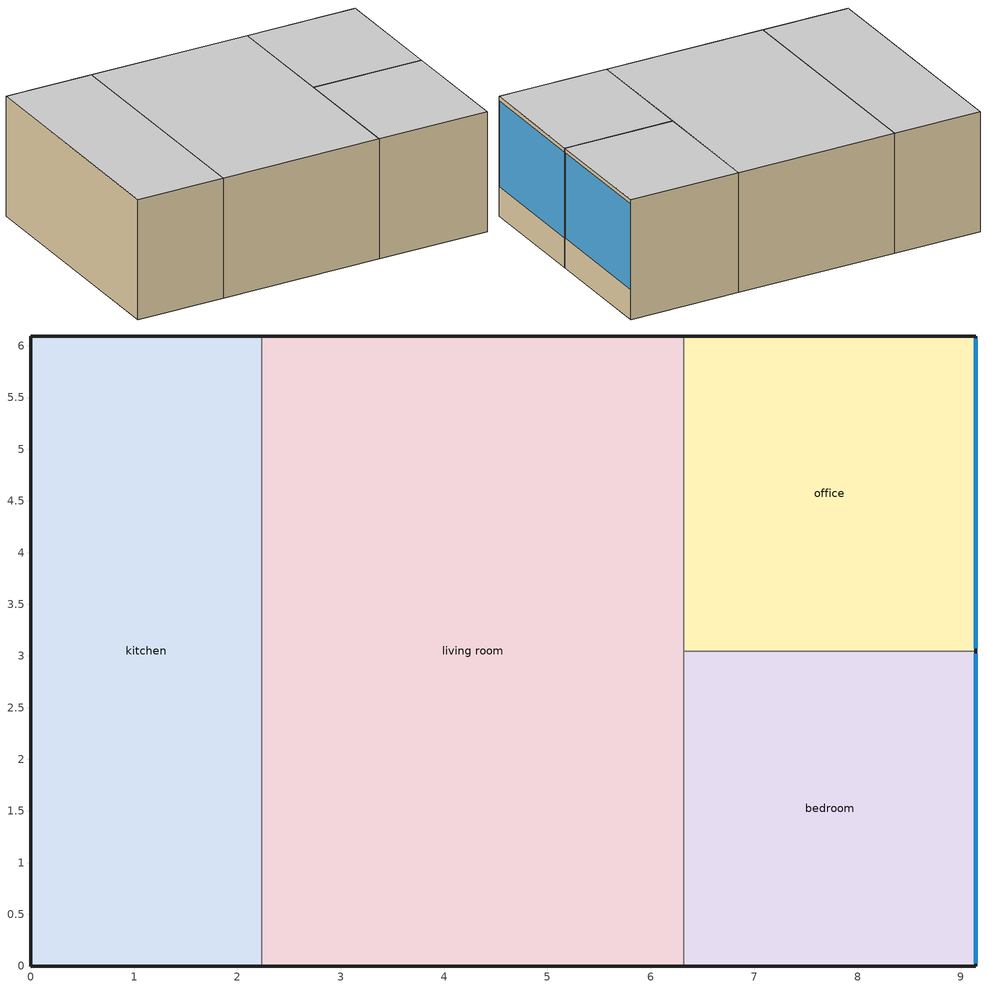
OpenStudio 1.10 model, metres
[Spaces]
kitchen
 floor ground: 2.24,6.1 2.24,0 0,0 0,6.1 z0
 wall outside: 2.24,6.1 0,6.1 0,0 2.24,0 z0:3.05
 wall to living room: 2.24,0 2.24,6.1 z0:3.05
 ceiling inside: 2.24,0 2.24,6.1 0,6.1 0,0 z3.05
living room
 floor ground: 6.32,6.1 6.32,0 2.24,0 2.24,6.1 z0
 wall outside: 2.24,0 6.32,0 / 6.32,6.1 2.24,6.1 z0:3.05
 wall to office: 6.32,3.05 6.32,6.1 z0:3.05
 wall to bedroom: 6.32,0 6.32,3.05 z0:3.05
 ceiling inside: 6.32,0 6.32,6.1 2.24,6.1 2.24,0 z3.05
bedroom
 floor ground: 9.14,3.05 9.14,0 6.32,0 6.32,3.05 z0
 wall outside: 6.32,0 9.14,0 9.14,3.05 z0:3.05
 wall to office: 9.14,3.05 6.32,3.05 z0:3.05
 window: 9.14,0.03 9.14,3.02 z0.76:2.93
 ceiling inside: 9.14,0 9.14,3.05 6.32,3.05 6.32,0 z3.05
office
 floor ground: 9.14,6.1 9.14,3.05 6.32,3.05 6.32,6.1 z0
 wall outside: 9.14,3.05 9.14,6.1 6.32,6.1 z0:3.05
 window: 9.14,3.07 9.14,6.07 z0.76:2.93
 ceiling inside: 9.14,3.05 9.14,6.1 6.32,6.1 6.32,3.05 z3.05
[ClimateZones]
Climate Zone Institution Name 1=ASHRAE; Climate Zone Document Name 1=ANSI/ASHRAE Standard 169; Climate Zone Document Year 1=2006; Climate Zone Institution Name 2=CEC; Climate Zone Document Name 2=California Climate Zone Descriptions; Climate Zone Document Year 2=1995
[Building]
Building 1: Space Type=Bedroom 7; Default Construction Set=189.1-2009 - CZ5 - LrgHotel
[Site]
LOS_ANGELES: Latitude {deg}=33.93; Longitude {deg}=-118.4; Time Zone {hr}=-8; Elevation {m}=32
[SizingPeriod:DesignDay] Barometric Pressure {Pa}=100941; Sky Clearness=0; Rain Indicator=0; Snow Indicator=0; Day of Month=21; Daylight Saving Time Indicator=0; Dry-Bulb Temperature Range Modifier Type=DefaultMultipliers
Name | Maximum Dry-Bulb Temperature {C} | Daily Dry-Bulb Temperature Range {deltaC} | Humidity Indicating Conditions at Maximum Dry-Bulb {BasedOnField A3} | Wind Speed {m/s} | Wind Direction {deg} | Month | Day Type | Humidity Indicating Type | Solar Model Indicator | ASHRAE Taub | ASHRAE Taud
LOS_ANGELES Ann Clg .4% Condns Enth=>MDB | 25.7 | 6 | 61900 | 4.1 | 250 | 8 | SummerDesignDay | Enthalpy | ASHRAETau | 0.44 | 2.108
LOS_ANGELES Ann Hum_n 99.6% Condns DP=>MCDB | 15.2 | 0 | -10.6 | 2.4 | 90 | 1 | WinterDesignDay | Dewpoint | ASHRAEClearSky
LOS_ANGELES Ann Clg .4% Condns WB=>MDB | 25.6 | 6 | 21.2 | 4.1 | 250 | 8 | SummerDesignDay | Wetbulb | ASHRAETau | 0.44 | 2.108
LOS_ANGELES Ann Clg .4% Condns DP=>MDB | 23.3 | 6 | 19.7 | 4.1 | 250 | 8 | SummerDesignDay | Dewpoint | ASHRAETau | 0.44 | 2.108
LOS_ANGELES Ann Htg 99.6% Condns DB | 6.9 | 0 | 6.9 | 2.4 | 90 | 1 | WinterDesignDay | Wetbulb | ASHRAEClearSky
LOS_ANGELES Ann Clg .4% Condns DB=>MWB | 28.7 | 6 | 17.9 | 4.1 | 250 | 8 | SummerDesignDay | Wetbulb | ASHRAETau | 0.44 | 2.108
LOS_ANGELES Ann Htg Wind 99.6% Condns WS=>MCDB | 13.6 | 0 | 13.6 | 10.9 | 90 | 1 | WinterDesignDay | Wetbulb | ASHRAEClearSky
[DefaultConstructionSet]
189.1-2009 - CZ5 - LrgHotel: Default Exterior Surface Constructions=Default Surface Constructions 1; Default Interior Surface Constructions=Default Surface Constructions 2; Default Ground Contact Surface Constructions=Default Surface Constructions 3; Default Exterior SubSurface Constructions=Default Sub Surface Constructions 1; Default Interior SubSurface Constructions=Default Sub Surface Constructions 2; Interior Partition Construction=Interior Partition
[DefaultSurfaceConstructions]
Name | Floor Construction | Wall Construction | Roof Ceiling Construction
Default Surface Constructions 1 | ExtSlabCarpet 4in ClimateZone 1-8 | ASHRAE 189.1-2009 ExtWall Mass ClimateZone alt-res 5 | ASHRAE 189.1-2009 ExtRoof IEAD ClimateZone 2-5
Default Surface Constructions 2 | Interior Floor | Interior Wall | Interior Ceiling
Default Surface Constructions 3 | ExtSlabCarpet 4in ClimateZone 1-8 | ExtSlabCarpet 4in ClimateZone 1-8 | ExtSlabCarpet 4in ClimateZone 1-8
[Construction]
ExtSlabCarpet 4in ClimateZone 1-8: MAT-CC05 4 HW CONCRETE, CP02 CARPET PAD
ASHRAE 189.1-2009 ExtWall Mass ClimateZone alt-res 5: 1IN Stucco, 8IN Concrete HW, Wall Insulation [42], 1/2IN Gypsum
ASHRAE 189.1-2009 ExtRoof IEAD ClimateZone 2-5: Roof Membrane, Roof Insulation [21], Metal Decking
Interior Floor: F16 Acoustic tile, F05 Ceiling air space resistance, M11 100mm lightweight concrete
Interior Wall: G01a 19mm gypsum board, F04 Wall air space resistance, G01a 19mm gypsum board
Interior Ceiling: M11 100mm lightweight concrete, F05 Ceiling air space resistance, F16 Acoustic tile
ASHRAE 189.1-2009 ExtWindow ClimateZone alt-res 4-5: Theoretical Glass [216]
Exterior Door: F08 Metal surface, I01 25mm insulation board
Interior Window: Clear 3mm
Interior Door; Interior Partition: G05 25mm wood
[Material] Thermal Absorptance=0.9
Name | Roughness | Thickness {m} | Conductivity {W/m-K} | Density {kg/m3} | Specific Heat {J/kg-K} | Solar Absorptance | Visible Absorptance
MAT-CC05 4 HW CONCRETE | Rough | 0.1016 | 1.311 | 2240 | 836.8 | 0.85 | 0.85
1IN Stucco | Smooth | 0.0253 | 0.6918 | 1858 | 837 | 0.92 | 0.92
8IN Concrete HW | MediumRough | 0.2033 | 1.7296 | 2243 | 837 | 0.65 | 0.65
Wall Insulation [42] | MediumRough | 0.0914 | 0.0432 | 91 | 837 | 0.5 | 0.5
1/2IN Gypsum | Smooth | 0.0127 | 0.16 | 784.9 | 830 | 0.4 | 0.4
Roof Membrane | VeryRough | 0.0095 | 0.16 | 1121.29 | 1460 | 0.7 | 0.7
Roof Insulation [21] | MediumRough | 0.2105 | 0.049 | 265 | 836.8 | 0.7 | 0.7
Metal Decking | MediumSmooth | 0.0015 | 45.006 | 7680 | 418.4 | 0.6 | 0.6
F16 Acoustic tile | MediumSmooth | 0.0191 | 0.06 | 368 | 590 | 0.3 | 0.3
M11 100mm lightweight concrete | MediumRough | 0.1016 | 0.53 | 1280 | 840 | 0.5 | 0.5
G01a 19mm gypsum board | MediumSmooth | 0.019 | 0.16 | 800 | 1090 | 0.4 | 0.4
F08 Metal surface | Smooth | 0.0008 | 45.28 | 7824 | 500 | 0.7 | 0.7
I01 25mm insulation board | MediumRough | 0.0254 | 0.03 | 43 | 1210 | 0.6 | 0.6
G05 25mm wood | MediumSmooth | 0.0254 | 0.15 | 608 | 1630 | 0.5 | 0.5
[Material:NoMass]
CP02 CARPET PAD: Roughness=Smooth; Thermal Resistance {m2-K/W}=0.1; Thermal Absorptance=0.9; Solar Absorptance=0.8; Visible Absorptance=0.8
[Material:AirGap]
Name | Thermal Resistance {m2-K/W}
F05 Ceiling air space resistance | 0.18
F04 Wall air space resistance | 0.15
[DefaultSubSurfaceConstructions]
Name | Fixed Window Construction | Operable Window Construction | Door Construction | Tubular Daylight Dome Construction | Tubular Daylight Diffuser Construction
Default Sub Surface Constructions 1 | ASHRAE 189.1-2009 ExtWindow ClimateZone alt-res 4-5 | ASHRAE 189.1-2009 ExtWindow ClimateZone alt-res 4-5 | Exterior Door | Interior Window | Interior Window
Default Sub Surface Constructions 2 | Interior Window | Interior Window | Interior Door
[WindowMaterial:Glazing] Optical Data Type=SpectralAverage; Thickness {m}=0.003; Back Side Solar Reflectance at Normal Incidence=0; Back Side Visible Reflectance at Normal Incidence=0; Infrared Transmittance at Normal Incidence=0; Dirt Correction Factor for Solar and Visible Transmittance=1; Solar Diffusing=No
Name | Solar Transmittance at Normal Incidence | Front Side Solar Reflectance at Normal Incidence | Visible Transmittance at Normal Incidence | Front Side Visible Reflectance at Normal Incidence | Front Side Infrared Hemispherical Emissivity | Back Side Infrared Hemispherical Emissivity | Conductivity {W/m-K}
Theoretical Glass [216] | 0.3801 | 0.5699 | 0.5079 | 0.4421 | 0.9 | 0.9 | 0.0133
Clear 3mm | 0.837 | 0.075 | 0.898 | 0.081 | 0.84 | 0.84 | 0.9
[SpaceType] Default Construction Set=189.1-2009 - CZ5 - LrgHotel; Standards Building Type=LargeHotel
Name | Default Schedule Set | Design Specification Outdoor Air Object | Standards Space Type
Office 1 | Office | Office | Office
Bedroom 7 | Bedroom | Bedroom | Bedroom
Kitchen 1 | Kitchen | Kitchen | Kitchen
Living room 1 | Living room | Living room | Living room
[DefaultScheduleSet] Infiltration Schedule=LargeHotel Infil Quarter On
Name | Number of People Schedule | People Activity Level Schedule | Lighting Schedule | Electric Equipment Schedule
Office | Office Occ | Office Activity | Office Light | Office macbook pro
Bedroom | BedRoom Occ | Bedroom Activity | Bedroom Light | BedRoom plug-in lamp
Kitchen | Kitchen Occ | Kitchen Activity | Kitchen Light | Kitchen coffee maker
Living room | Living room Occ | Living room activity | Living room Light | Living room LED TV
[Lights:Definition] Design Level Calculation Method=Watts/Area; Watts per Space Floor Area {W/m2}=2.99237
Office 5; Bedroom 5; Kitchen 6; Living room 5
[Lights]
Name | Lights Definition | Space or SpaceType
Office 2 | Office 5 | Office 1
Bedroom 2 | Bedroom 5 | Bedroom 7
Kitchen 2 | Kitchen 6 | Kitchen 1
Living room 2 | Living room 5 | Living room 1
[DesignSpecification:OutdoorAir] Outdoor Air Method=Sum
Name | Outdoor Air Flow per Person {m3/s-person} | Outdoor Air Flow per Floor Area {m3/s-m2}
Office | 0.00943895
Bedroom; Kitchen | 0.00707921
Living room |  | 0.000254
[People:Definition] Number of People Calculation Method=People/Area; People per Space Floor Area {person/m2}=0.0355209; Fraction Radiant=0.3
Living room; Bedroom; Kitchen; Office
[ThermostatSetpoint:DualSetpoint]
Thermostat Setpoint Dual Setpoint 1; Thermostat Setpoint Dual Setpoint 2; Thermostat Setpoint Dual Setpoint 3; Thermostat Setpoint Dual Setpoint 4
[People]
Name | People Definition | Space or SpaceType
Bedroom | Bedroom | Bedroom 7
Kitchen | Kitchen | Kitchen 1
Living room | Living room | Living room 1
Office | Office | Office 1
[ElectricEquipment:Definition] Design Level Calculation Method=EquipmentLevel
Name | Design Level {W}
Living room Game console | 140
Office desktop computer | 80
Office laptop | 13
Office speaker (whenever computer used) | 3.95
Office laser MFD | 445
Office chargers left plugged | 1.28
Living room LED TV | 154
Living room Sound bar (whenever TV used) | 60
Living room Blue-Ray DVD | 4.78
Bedroom plug-in lamps | 9.97
Bedroom Wi-Fi router | 6.16
Kitchen Coffee maker | 784.25
Kitchen Rice cooker | 262
Kitchen Thermo-pot | 644.8
Living room STB | 3
[BuildingStory]
Building Story 1: Nominal Z Coordinate {m}=0; Nominal Floor to Floor Height {m}=3.048
[Space] Default Construction Set=189.1-2009 - CZ5 - LrgHotel; Building Story=Building Story 1; Part of Total Floor Area=Yes
Name | Space Type | Default Schedule Set | Thermal Zone
kitchen | Kitchen 1 | Kitchen | Thermal Zone 4
living room | Living room 1 | Living room | Thermal Zone 3
bedroom |  | Bedroom | Thermal Zone 1
office | Office 1 | Office | Thermal Zone 2
[ThermalZone] Use Ideal Air Loads=No
Name | Thermostat
Thermal Zone 1 | Thermostat Setpoint Dual Setpoint 1
Thermal Zone 2 | Thermostat Setpoint Dual Setpoint 2
Thermal Zone 3 | Thermostat Setpoint Dual Setpoint 3
Thermal Zone 4 | Thermostat Setpoint Dual Setpoint 4
[Sizing:Zone] Zone Cooling Design Supply Air Temperature {C}=14; Zone Heating Design Supply Air Temperature {C}=40; Zone Cooling Design Supply Air Humidity Ratio {kg-H2O/kg-air}=0.0085; Zone Heating Design Supply Air Humidity Ratio {kg-H2O/kg-air}=0.008; Zone Heating Sizing Factor=1.25; Zone Cooling Sizing Factor=1.15; Cooling Design Air Flow Method=DesignDay; Heating Design Air Flow Method=DesignDay
Thermal Zone 1; Thermal Zone 2; Thermal Zone 3; Thermal Zone 4
[ElectricEquipment]
Name | Electric Equipment Definition | Space or SpaceType | Schedule
Bedroom plug-in lamps | Bedroom plug-in lamps | Bedroom 7
Bedroom Wi-Fi router | Bedroom Wi-Fi router | Bedroom 7 | Bedroom Wifi
Kitchen Coffee maker | Kitchen Coffee maker | Kitchen 1
Kitchen Rice cooker | Kitchen Rice cooker | Kitchen 1 | kitchen rice cooker
Kitchen Thermo-pot | Kitchen Thermo-pot | Kitchen 1 | Kitchen thermal-pot
Living room DVD | Living room Blue-Ray DVD | Living room 1 | Living room Blue-Ray DVD
Living room LCD TV | Living room LED TV | Living room 1
Living room Sound bar (whenever TV used) | Living room Sound bar (whenever TV used) | Living room 1 | Living room sound bar
Office chargers left plugged | Office chargers left plugged | Office 1 | Office charger
Office desktop computer | Office desktop computer | Office 1 | Office iMac
Office laser MFD | Office laser MFD | Office 1 | Office MID
Office speaker (whenever computer used) | Office speaker (whenever computer used) | Office 1 | Office Speaker
Office labtop | Office laptop | Office 1 | Office macbook pro
Living room Game console1 | Living room Game console | Living room 1 | Living room game console
Living room STB | Living room STB | Living room 1 | Living room Apple tv
[Schedule:Ruleset]
Name | Default Day Schedule | Summer Design Day Schedule | Winter Design Day Schedule
Office Light | LargeHotel Bldg Light Default Schedule | LargeHotel Bldg Light Summer Design Day | LargeHotel Bldg Light Winter Design Day
Office Occ | LargeHotel Bldg Occ Default Schedule | LargeHotel Bldg Occ Summer Design Day | LargeHotel Bldg Occ Winter Design Day
Living room activity | LargeHotel Activity Default Schedule | LargeHotel Activity Summer Design Day | LargeHotel Activity Winter Design Day
LargeHotel Infil Quarter On | LargeHotel Infil Quarter On Default Schedule | LargeHotel Infil Quarter On Summer Design Day | LargeHotel Infil Quarter On Winter Design Day
Office macbook pro | LargeHotel Bldg Equip Default Schedule | LargeHotel Bldg Equip Summer Design Day | LargeHotel Bldg Equip Winter Design Day
BedRoom Occ | LargeHotel GuestRoom Occ Default Schedule | LargeHotel GuestRoom Occ Summer Design Day | LargeHotel GuestRoom Occ Winter Design Day
BedRoom plug-in lamp | LargeHotel GuestRoom Equip Default Schedule | LargeHotel GuestRoom Equip Summer Design Day | LargeHotel GuestRoom Equip Winter Design Day
Kitchen coffee maker | LargeHotel Kitchen Equip Default Schedule | LargeHotel Kitchen Equip Summer Design Day | LargeHotel Kitchen Equip Winter Design Day
Office Activity | Office Activity Default Schedule | Office Activity Summer Design Day | Office Activity Winter Design Day
Living room LED TV | Large Office Bldg Equip Default Schedule | Large Office Bldg Equip Summer Design Day | Large Office Bldg Equip Winter Design Day
Bedroom Light | Large Office Bldg Light Default Schedule | Large Office Bldg Light Summer Design Day | Large Office Bldg Light Winter Design Day
Bedroom Activity | Large Office Activity Default Schedule | Large Office Activity Summer Design Day | Large Office Activity Winter Design Day
Kitchen Activity | Large Office Activity Default Schedule 1 | Large Office Activity Summer Design Day 1 | Large Office Activity Winter Design Day 1
Kitchen Light | Large Office Bldg Light Default Schedule 1 | Large Office Bldg Light Summer Design Day 1 | Large Office Bldg Light Winter Design Day 1
Living room Light | Large Office Bldg Light Default Schedule 2 | Large Office Bldg Light Summer Design Day 2 | Large Office Bldg Light Winter Design Day 2
Living room Occ | Large Office Bldg Occ Default Schedule | Large Office Bldg Occ Summer Design Day | Large Office Bldg Occ Winter Design Day
Kitchen Occ | Large Office Bldg Occ Default Schedule 1 | Large Office Bldg Occ Summer Design Day 1 | Large Office Bldg Occ Winter Design Day 1
Bedroom Wifi | Schedule Day 1
kitchen rice cooker | Schedule Day 2
Kitchen thermal-pot | Schedule Day 3
Living room sound bar | Schedule Day 4
Living room Blue-Ray DVD | Schedule Day 5
Living room game console | Schedule Day 6
Living room Apple tv | Schedule Day 7
Office MID | Schedule Day 9
Office charger | Schedule Day 10
Office Speaker | Schedule Day 11
Office iMac | Schedule Day 12
[Schedule:Day]
LargeHotel Bldg Light Default Schedule: 1, 0, 0, 2, 0, 0, 5, 0, 0, 6, 0, 0, 7, 0, 0, 8, 0, 0, 10, 0, 0, 18, 0, 0, 19, 0, 0, 20, 0, 0, 21, 0, 0, 22, 0, 0, 23, 0, 0, 24, 0, 0
LargeHotel Bldg Light Summer Design Day; LargeHotel Bldg Occ Summer Design Day; LargeHotel Bldg Equip Summer Design Day; LargeHotel GuestRoom Occ Summer Design Day; LargeHotel GuestRoom Equip Summer Design Day; Large Office Bldg Equip Summer Design Day; Large Office Bldg Light Summer Design Day; Large Office Bldg Light Summer Design Day 1; Large Office Bldg Light Summer Design Day 2; Schedule Day 10: 24, 0, 1
LargeHotel Bldg Light Winter Design Day; LargeHotel Bldg Occ Winter Design Day; LargeHotel Activity Default Schedule; LargeHotel Bldg Equip Winter Design Day; LargeHotel GuestRoom Occ Winter Design Day; LargeHotel GuestRoom Equip Winter Design Day; LargeHotel Kitchen Equip Winter Design Day; Office Activity Default Schedule; Large Office Bldg Equip Winter Design Day; Large Office Bldg Light Winter Design Day; Large Office Bldg Light Rule 1 Day Schedule; Large Office Activity Default Schedule 1; Large Office Bldg Light Winter Design Day 1; Large Office Bldg Light Winter Design Day 2; Large Office Bldg Light Rule 1 Day Schedule 2; Large Office Bldg Occ Winter Design Day; Large Office Bldg Occ Rule 1 Day Schedule; Large Office Bldg Occ Winter Design Day 1; Large Office Bldg Occ Rule 1 Day Schedule 1; Schedule Day 8: 24, 0, 0
LargeHotel Bldg Light Rule 1 Day Schedule: 2, 0, 0.3, 6, 0, 0.2, 7, 0, 0.3, 9, 0, 0.4, 13, 0, 0.3, 18, 0, 0.2, 19, 0, 0.5, 20, 0, 0.7, 21, 0, 0.8, 22, 0, 0.6, 23, 0, 0.5, 24, 0, 0.3
LargeHotel Bldg Light Rule 2 Day Schedule: 2, 0, 0.2, 6, 0, 0.1, 8, 0, 0.3, 10, 0, 0.4, 11, 0, 0.3, 18, 0, 0.25, 19, 0, 0.6, 22, 0, 0.7, 23, 0, 0.6, 24, 0, 0.3
LargeHotel Bldg Occ Default Schedule; LargeHotel GuestRoom Occ Default Schedule: 6, 0, 0, 7, 0, 0, 9, 0, 0, 15, 0, 0, 16, 0, 0, 19, 0, 0, 21, 0, 0, 22, 0, 0, 24, 0, 0
LargeHotel Activity Summer Design Day; LargeHotel Activity Winter Design Day; Large Office Activity Summer Design Day; Large Office Activity Winter Design Day; Large Office Activity Summer Design Day 1; Large Office Activity Winter Design Day 1: 24, 0, 120
LargeHotel Infil Quarter On Default Schedule; LargeHotel Infil Quarter On Summer Design Day; LargeHotel Infil Quarter On Winter Design Day: 24, 0, 0.25
LargeHotel Bldg Equip Default Schedule: 1, 0, 0.1, 2, 0, 0.1, 5, 0, 0.1, 6, 0, 0.1, 7, 0, 0.1, 8, 0, 0.1, 10, 0, 0.1, 12, 0, 0.1, 13, 0, 0.1, 14, 0, 0.1, 16, 0, 0.1, 18, 0, 0.1, 19, 0, 0.1, 20, 0, 0.1, 21, 0, 1, 22, 0, 0.1, 23, 0, 0.1, 24, 0, 0.1
LargeHotel GuestRoom Occ Rule 1 Day Schedule: 6, 0, 0.65, 7, 0, 0.5, 9, 0, 0.34, 17, 0, 0.2, 18, 0, 0.34, 19, 0, 0.35, 21, 0, 0.65, 24, 0, 0.5
LargeHotel GuestRoom Equip Default Schedule: 3, 0, 0, 4, 0, 0, 6, 0, 0, 7, 0, 0, 8, 0, 0, 9, 0, 0, 10, 0, 0, 16, 0, 0, 17, 0, 0, 18, 0, 0, 19, 0, 0, 20, 0, 0, 21, 0, 0, 21, 30, 0, 22, 0, 0.04, 22, 30, 1, 23, 0, 0, 24, 0, 0
LargeHotel GuestRoom Equip Rule 1 Day Schedule: 6, 0, 0.2, 7, 0, 0.3, 8, 0, 0.62, 9, 0, 0.9, 10, 0, 0.62, 17, 0, 0.29, 18, 0, 0.43, 19, 0, 0.51, 20, 0, 0.49, 21, 0, 0.66, 22, 0, 0.7, 23, 0, 0.35, 24, 0, 0.2
LargeHotel Kitchen Equip Default Schedule: 6, 0, 0, 7, 0, 0, 8, 0, 0, 8, 4, 0, 8, 5, 0, 8, 6, 0, 8, 7, 0, 8, 8, 0, 8, 9, 0, 8, 10, 0, 8, 11, 0, 8, 12, 0, 8, 15, 0, 8, 17, 0, 8, 18, 0, 8, 23, 0, 8, 24, 0, 8, 29, 0, 8, 30, 0, 8, 35, 0, 8, 36, 0, 8, 41, 0, 8, 42, 0, 8, 43, 0, 8, 47, 0, 8, 48, 0, 9, 0, 0, 10, 0, 0, 13, 0, 0, 16, 0, 0, 19, 0, 0, 24, 0, 0
LargeHotel Kitchen Equip Summer Design Day: 24, 0, 0.35
Office Activity Summer Design Day; Office Activity Winter Design Day: 24, 0, 132
Large Office Bldg Equip Default Schedule: 8, 0, 0, 11, 0, 0, 12, 0, 0, 13, 0, 0, 14, 0, 0, 15, 0, 0, 16, 0, 0, 17, 0, 0, 18, 0, 0, 19, 0, 0.25, 20, 0, 1, 21, 0, 0, 22, 0, 0, 23, 0, 0, 24, 0, 0
Large Office Bldg Light Default Schedule; Large Office Bldg Light Default Schedule 2: 5, 0, 0.05, 7, 0, 0.1, 8, 0, 0.3, 17, 0, 0.9, 18, 0, 0.7, 20, 0, 0.5, 22, 0, 0.3, 23, 0, 0.1, 24, 0, 0.05
Large Office Bldg Light Rule 2 Day Schedule; Large Office Bldg Light Rule 2 Day Schedule 2: 6, 0, 0.05, 8, 0, 0.1, 14, 0, 0.5, 17, 0, 0.15, 24, 0, 0.05
Large Office Activity Default Schedule: 2, 0, 0, 24, 0, 0
Large Office Bldg Light Default Schedule 1: 5, 0, 0, 7, 0, 0, 8, 0, 0, 17, 0, 0, 18, 0, 0, 20, 0, 0, 22, 0, 0, 23, 0, 0, 24, 0, 0
Large Office Bldg Occ Default Schedule; Large Office Bldg Occ Default Schedule 1: 6, 0, 0, 7, 0, 0.1, 8, 0, 0.2, 12, 0, 0.95, 13, 0, 0.5, 17, 0, 0.95, 18, 0, 0.7, 20, 0, 0.4, 22, 0, 0.1, 24, 0, 0.05
Large Office Bldg Occ Summer Design Day; Large Office Bldg Occ Summer Design Day 1: 6, 0, 0, 22, 0, 1, 24, 0, 0.05
Large Office Bldg Occ Rule 2 Day Schedule; Large Office Bldg Occ Rule 2 Day Schedule 1: 6, 0, 0, 8, 0, 0.1, 14, 0, 0.5, 17, 0, 0.1, 24, 0, 0
Schedule Day 1: 3, 0, 1, 6, 0, 1, 11, 0, 1, 24, 0, 1
Schedule Day 2: 8, 0, 0, 8, 30, 0, 8, 35, 0, 9, 0, 0, 9, 30, 0, 10, 0, 0, 11, 0, 0, 11, 15, 0, 11, 30, 0, 11, 35, 0, 12, 30, 0, 12, 35, 0, 15, 0, 0, 15, 30, 0, 15, 35, 0, 16, 35, 0.003, 24, 0, 0
Schedule Day 3: 0, 15, 0, 0, 30, 0, 1, 0, 0, 1, 15, 0, 1, 45, 0, 2, 0, 0, 2, 15, 0, 2, 30, 0, 3, 0, 0, 3, 15, 0, 3, 30, 0, 3, 45, 0, 4, 15, 0, 4, 30, 0, 5, 0, 0, 5, 30, 0, 6, 0, 0, 6, 15, 0, 6, 30, 0, 6, 45, 0, 7, 0, 0, 7, 30, 0, 8, 0, 0, 8, 15, 1, 8, 28, 1, 8, 30, 0, 8, 45, 0, 8, 48, 0, 9, 0, 0.1, 9, 8, 0.1, 9, 24, 0.1, 9, 30, 0, 9, 44, 0, 9, 45, 0.1, 10, 0, 0.1, 10, 14, 0.1, 10, 15, 0.1, 10, 30, 0, 10, 36, 0, 11, 4, 0.1, 12, 0, 0, 12, 30, 0, 13, 0, 0, 13, 15, 0, 13, 45, 0, 14, 0, 0, 14, 30, 0, 15, 0, 0, 15, 15, 0, 15, 30, 0, 16, 0, 0, 16, 30, 0, 17, 0, 0, 17, 30, 0, 18, 0, 0, 18, 15, 0, 18, 28, 0, 18, 30, 0, 18, 45, 0, 18, 48, 0, 19, 0, 0, 19, 15, 0, 19, 24, 0, 19, 30, 0, 19, 45, 0, 20, 0, 0, 20, 15, 0, 20, 30, 0, 20, 45, 0, 21, 0, 0, 21, 15, 0.00320779, 21, 45, 0, 22, 0, 0.00320779, 22, 30, 0, 23, 0, 0, 23, 15, 0, 23, 45, 0, 24, 0, 0
Schedule Day 4: 4, 0, 0.03, 8, 0, 0.03, 11, 0, 0.03, 12, 0, 0.03, 13, 0, 0.03, 14, 0, 0.03, 15, 0, 0.03, 16, 0, 0.03, 18, 0, 0.03, 19, 0, 0.5, 20, 0, 1, 23, 0, 0.03, 24, 0, 0.03
Schedule Day 5: 8, 0, 0.037, 16, 0, 0.037, 18, 0, 0.037, 20, 0, 0.037, 21, 0, 1, 22, 0, 1, 23, 0, 0.037, 24, 0, 0.037
Schedule Day 6: 6, 0, 0, 10, 0, 0, 12, 0, 0, 14, 0, 0, 15, 0, 0, 16, 0, 0, 19, 0, 0, 20, 0, 0.65, 21, 0, 1, 22, 0, 0.07, 23, 0, 0.07, 24, 0, 0
Schedule Day 7: 8, 0, 0.33, 11, 0, 0.33, 12, 0, 0.33, 13, 0, 0.33, 14, 0, 0.33, 16, 0, 0.33, 18, 0, 0.33, 20, 0, 0.33, 21, 0, 1, 22, 0, 1, 23, 0, 1, 24, 0, 0.33
Schedule Day 9: 4, 0, 0, 6, 0, 0, 8, 0, 0, 10, 0, 0, 12, 0, 0, 13, 0, 0, 13, 30, 1, 14, 0, 0.123, 20, 0, 0, 24, 0, 0
Schedule Day 11: 2, 0, 0.33, 4, 0, 0.33, 6, 0, 0.33, 8, 0, 0.33, 12, 0, 0.33, 16, 0, 0.33, 17, 0, 0.33, 18, 0, 0.33, 19, 30, 0.33, 20, 0, 0.87, 20, 30, 1, 21, 0, 0.33, 23, 0, 0.33, 24, 0, 0.33
Schedule Day 12: 2, 0, 0, 8, 0, 0, 10, 0, 0, 12, 0, 0, 14, 0, 0, 16, 0, 0, 17, 0, 0, 18, 0, 0, 19, 0, 0, 21, 0, 0, 21, 30, 0, 22, 0, 0.8, 22, 30, 1, 23, 0, 0, 24, 0, 0
[Schedule:Rule]
Name | Schedule Ruleset | Rule Order | Day Schedule | Apply Sunday | Apply Monday | Apply Tuesday | Apply Wednesday | Apply Thursday | Apply Friday | Apply Saturday | Date Specification Type | Start Month | Start Day | End Month | End Day
LargeHotel Bldg Light Rule 1 | Office Light | 0 | LargeHotel Bldg Light Rule 1 Day Schedule | No | No | No | No | No | No | No | DateRange | 1 | 1 | 12 | 31
LargeHotel Bldg Light Rule 2 | Office Light | 1 | LargeHotel Bldg Light Rule 2 Day Schedule | No | No | No | No | No | No | No | DateRange | 1 | 1 | 12 | 31
LargeHotel GuestRoom Occ Rule 1 | BedRoom Occ | 0 | LargeHotel GuestRoom Occ Rule 1 Day Schedule | No | No | No | No | No | No | No | DateRange | 1 | 1 | 12 | 31
LargeHotel GuestRoom Equip Rule 1 | BedRoom plug-in lamp | 0 | LargeHotel GuestRoom Equip Rule 1 Day Schedule | No | No | No | No | No | No | No | DateRange | 1 | 1 | 12 | 31
Large Office Bldg Light Rule 1 | Bedroom Light | 0 | Large Office Bldg Light Rule 1 Day Schedule | Yes | Yes | Yes | Yes | Yes | Yes | Yes | DateRange | 1 | 1 | 12 | 31
Large Office Bldg Light Rule 2 | Bedroom Light | 1 | Large Office Bldg Light Rule 2 Day Schedule | No | No | No | No | No | No | Yes | DateRange | 1 | 1 | 12 | 31
Large Office Bldg Light Rule 5 | Living room Light | 0 | Large Office Bldg Light Rule 1 Day Schedule 2 | Yes | Yes | Yes | Yes | Yes | Yes | Yes | DateRange | 1 | 1 | 12 | 31
Large Office Bldg Light Rule 6 | Living room Light | 1 | Large Office Bldg Light Rule 2 Day Schedule 2 | No | No | No | No | No | No | Yes | DateRange | 1 | 1 | 12 | 31
Large Office Bldg Occ Rule 1 | Living room Occ | 0 | Large Office Bldg Occ Rule 1 Day Schedule | Yes | Yes | Yes | Yes | Yes | Yes | Yes | DateRange | 1 | 1 | 12 | 31
Large Office Bldg Occ Rule 2 | Living room Occ | 1 | Large Office Bldg Occ Rule 2 Day Schedule | No | No | No | No | No | No | Yes | DateRange | 1 | 1 | 12 | 31
Large Office Bldg Occ Rule 3 | Kitchen Occ | 0 | Large Office Bldg Occ Rule 1 Day Schedule 1 | Yes | Yes | Yes | Yes | Yes | Yes | Yes | DateRange | 1 | 1 | 12 | 31
Large Office Bldg Occ Rule 4 | Kitchen Occ | 1 | Large Office Bldg Occ Rule 2 Day Schedule 1 | No | No | No | No | No | No | Yes | DateRange | 1 | 1 | 12 | 31
Schedule Rule 1 | Kitchen thermal-pot | 0 | Schedule Day 8 | Yes | Yes | Yes | Yes
